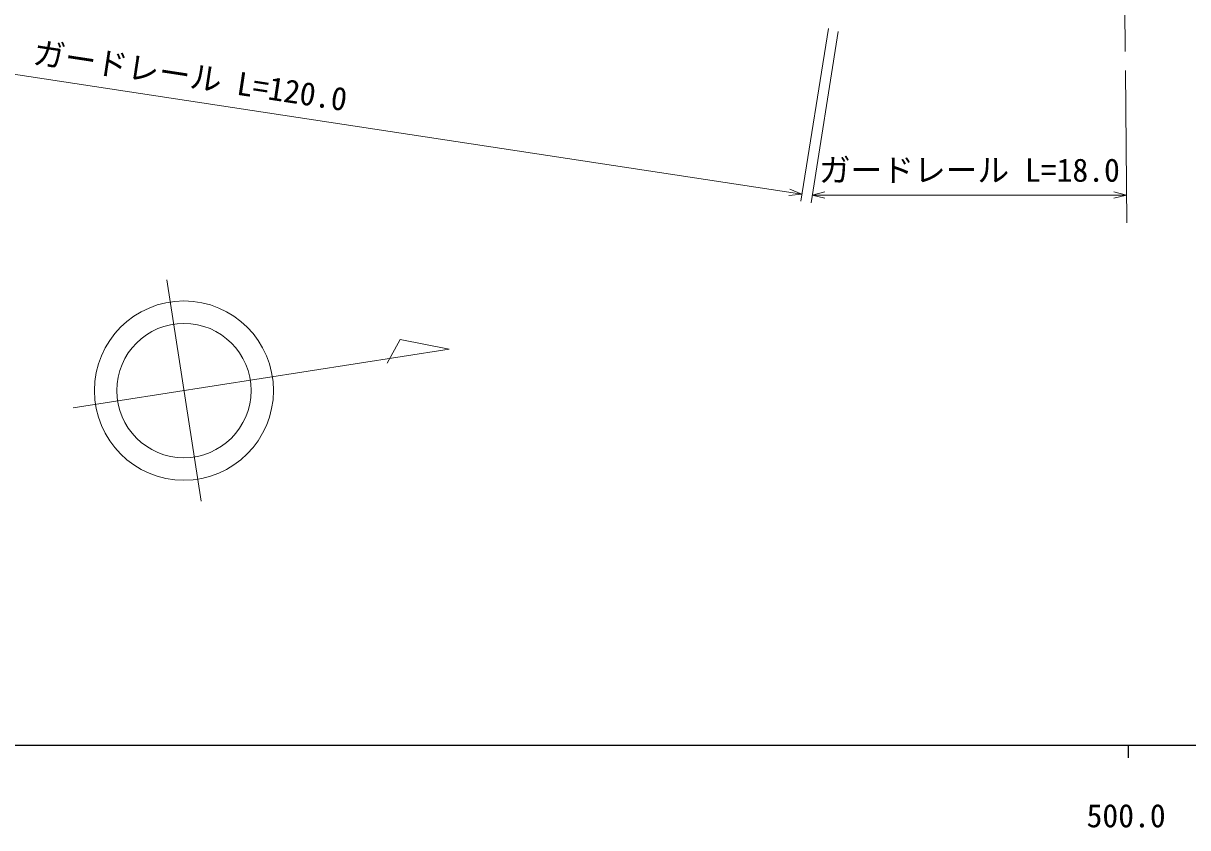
# Model space of a CAD drawing. Units: millimetres, scale not verified. Extents: x 40000 to 680000, y 20000 to 380000.
# Drawn here: x 480904 to 572700, y 198499 to 261864 of the extents above; entities that cross this region are included whole.
import ezdxf
from ezdxf.enums import TextEntityAlignment as Align

# ---------------------------------------------------------------- set-up
doc = ezdxf.new("R2010")
doc.units = ezdxf.units.MM
doc.header["$LTSCALE"] = 1000
doc.linetypes.add('CHAIN', pattern=[18.5, 12, -1.5, 3.5, -1.5])
for name, color, linetype, lineweight in [('M-BMK', 2, 'CHAIN', 13), ('M-BMK-SRVR', 3, 'Continuous', 13), ('M-STR-HTXT', 7, 'Continuous', 13), ('M-TTL-BAND', 7, 'Continuous', 25)]:
    doc.layers.add(name, color=color, linetype=linetype, lineweight=lineweight)
doc.styles.add('ＭＳ ゴシック', font='')
doc.styles.get('ＭＳ ゴシック').set_extended_font_data('MS Gothic')

msp = doc.modelspace()

# ---------------------------------------------------------------- linework, layer by layer
at = {"layer": 'M-BMK'}
msp.add_line((567893, 246146), (567119, 331825), dxfattribs=at)
at = {"layer": 'M-BMK-SRVR'}
for p, q in [((492211, 241652), (494922, 224214)), ((510617, 236956), (509594, 235092)), ((514485, 236186), (510617, 236956)), ((484841, 231576), (514485, 236186))]:
    msp.add_line(p, q, dxfattribs=at)
for radius in [7059, 5294]:
    msp.add_circle((493567, 232933), radius, dxfattribs=at)
at = {"layer": 'M-STR-HTXT'}
for p, q in [((542280, 248395), (445263, 263166)), ((544387, 261457), (542194, 247862)), ((545144, 261227), (543004, 247731)), ((542280, 248395), (541329, 248793)), ((542280, 248395), (541254, 248299)), ((543100, 248334), (544100, 248584)), ((543100, 248334), (567873, 248334)), ((543100, 248334), (544100, 248084)), ((567873, 248334), (566873, 248584)), ((567873, 248334), (566873, 248084))]:
    msp.add_line(p, q, dxfattribs=at)
at = {"layer": 'M-TTL-BAND'}
for p, q in [((40000, 205000), (579000, 205000)), ((568000, 205000), (568000, 204000))]:
    msp.add_line(p, q, dxfattribs=at)

# ---------------------------------------------------------------- texts
at = {"layer": 'M-STR-HTXT', "style": 'ＭＳ ゴシック'}
msp.add_text('ガードレール L=120.0', height=1833, rotation=351.343, dxfattribs=at).set_placement((493846, 256275), align=Align.BOTTOM_CENTER)
msp.add_text('ガードレール L=18.0', height=1833, dxfattribs=at).set_placement((555486, 248834), align=Align.BOTTOM_CENTER)
at = {"layer": 'M-TTL-BAND', "style": 'ＭＳ ゴシック'}
msp.add_text('500.0', height=1833, dxfattribs=at).set_placement((567844, 199445), align=Align.MIDDLE_CENTER)

doc.saveas('drawing.dxf')
